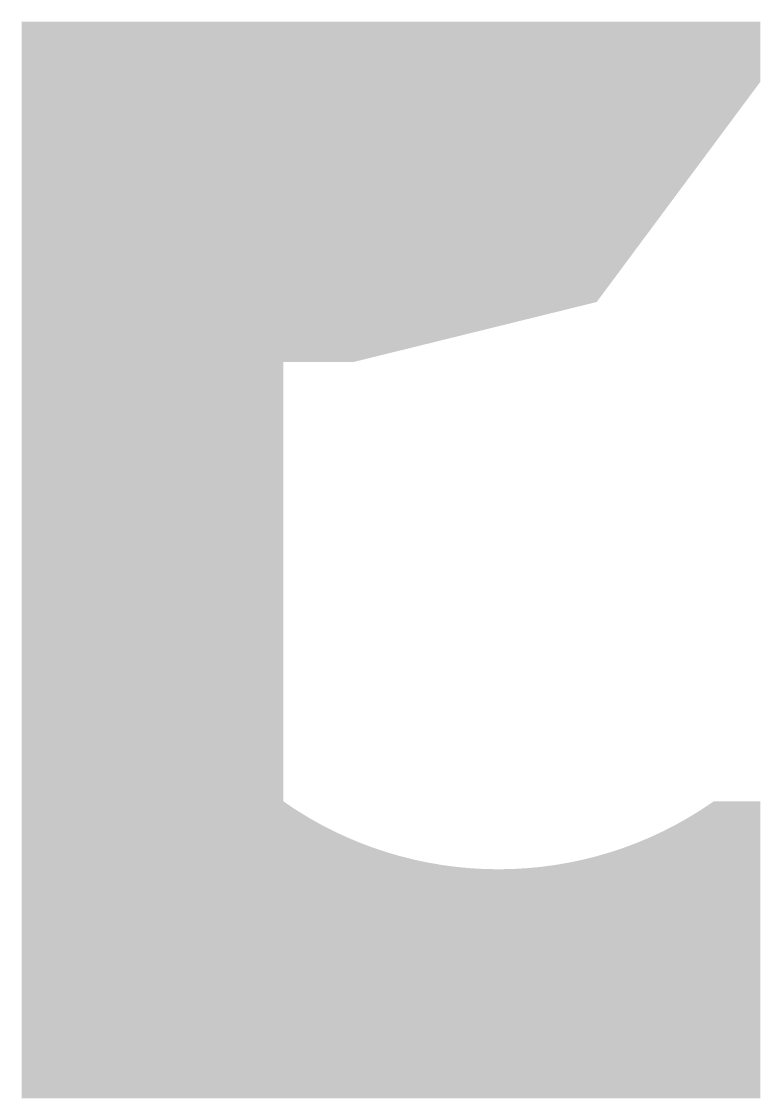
# Model space of a CAD drawing. Header units: centimetres. Extents: x 55 to 57.7, y 440 to 443.94.
import ezdxf

# ---------------------------------------------------------------- set-up
doc = ezdxf.new("R2010")
doc.units = ezdxf.units.CM
doc.header["$MEASUREMENT"] = 0
doc.layers.add('linee in prospettp', color=252, linetype='Continuous')

msp = doc.modelspace()

# ---------------------------------------------------------------- hatches: boundary and pattern name
at = {"layer": 'linee in prospettp'}
h = msp.add_hatch(color=256, dxfattribs=at)
h.dxf.hatch_style = 1
h.paths.add_polyline_path([(57.7042, 443.7199), (57.7042, 443.9397), (55, 443.9397), (55, 441.5808), (55.9584, 441.5808), (55.9584, 442.6938), (56.2133, 442.6938), (57.1049, 442.9137)])
h.paths.add_polyline_path([(55.9584, 441.0867), (55.9584, 441.5808), (55, 441.5808), (55, 440), (57.6312, 440), (57.7042, 440), (57.7042, 441.0867), (57.5328, 441.0867, -0.315348)])

doc.saveas('drawing.dxf')
